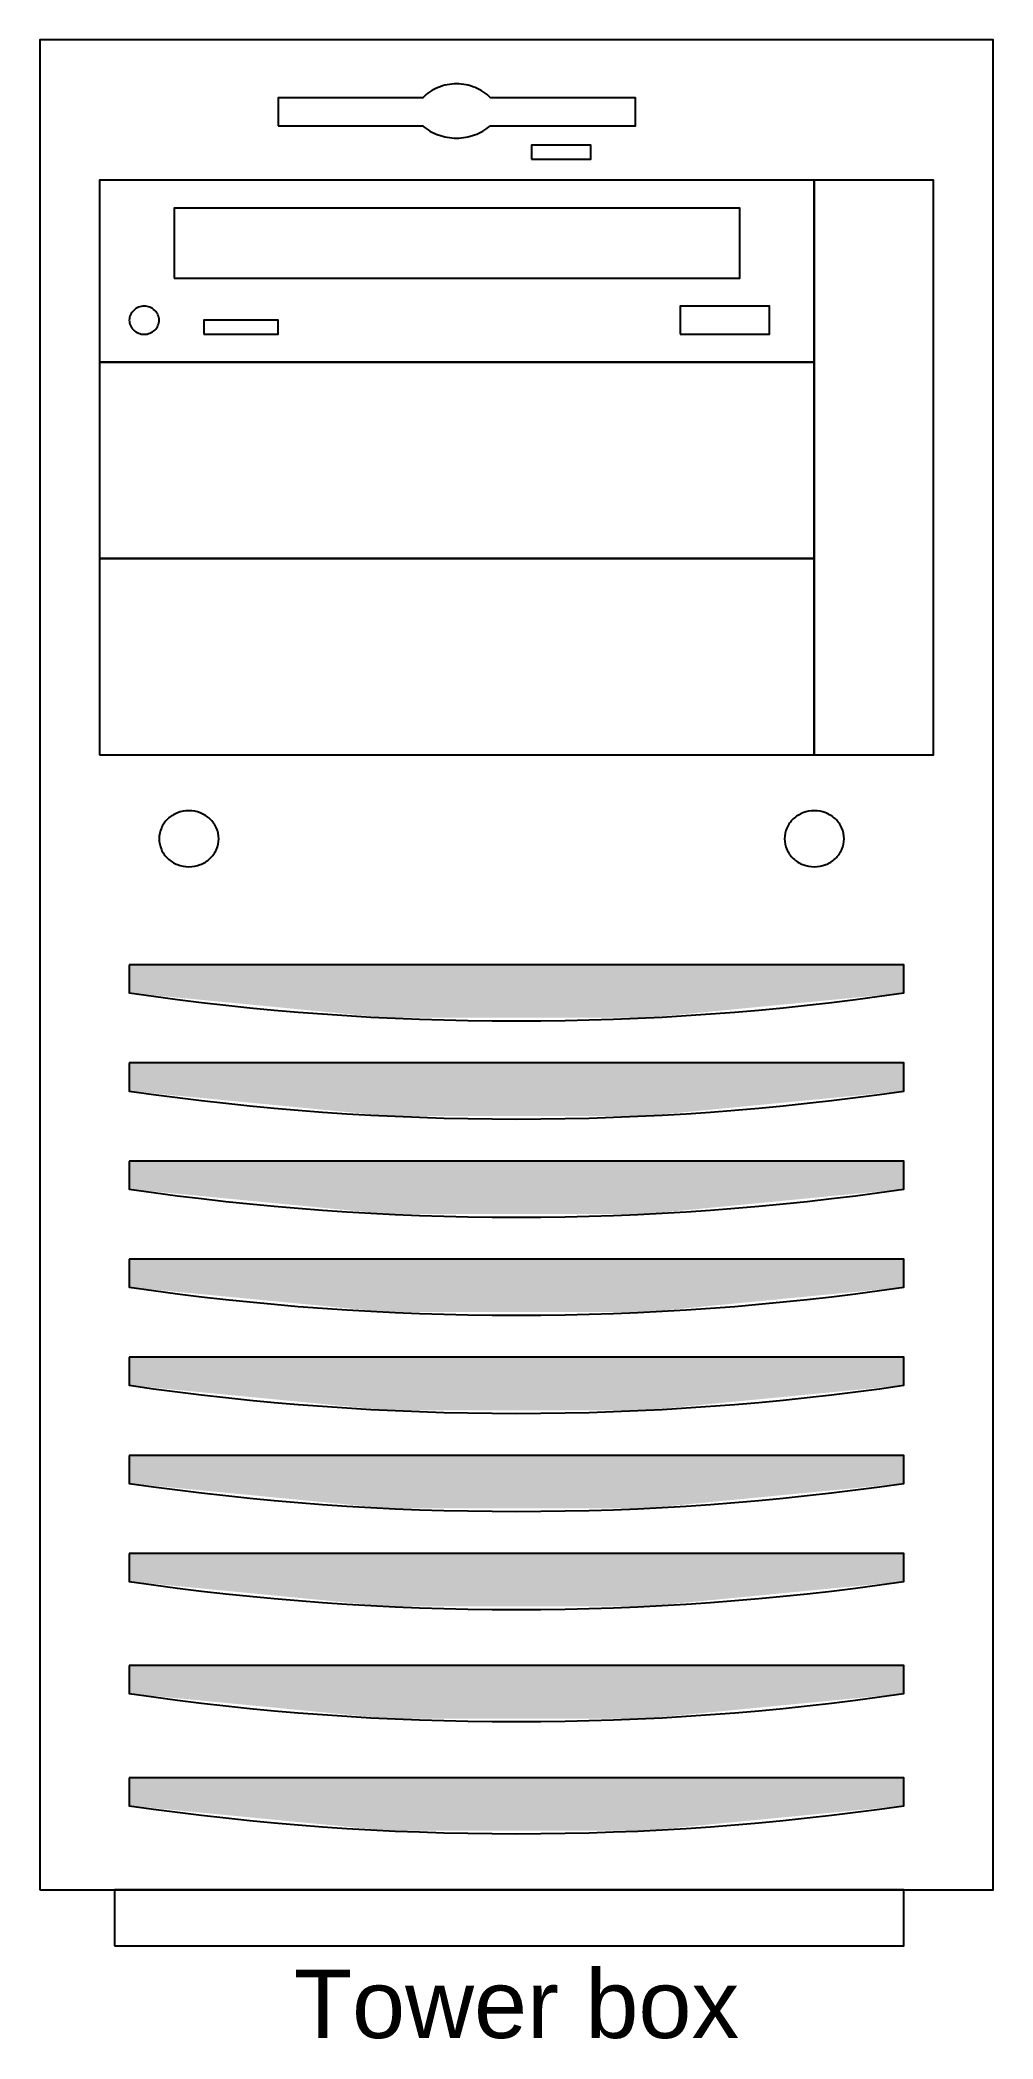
# Model space of a CAD drawing. Extents: x 2.01 to 3.56, y 3.39 to 6.64.
import ezdxf
from ezdxf.enums import TextEntityAlignment as Align

# ---------------------------------------------------------------- set-up
doc = ezdxf.new("R2010")
doc.units = 0
doc.header["$MEASUREMENT"] = 0
doc.layers.add('NETWORK', color=7, linetype='CONTINUOUS')
doc.styles.add('_NET_TEXT', font='arial.ttf')
doc.styles.get("Standard").update_dxf_attribs({"font": 'txt.shx'})

# ---------------------------------------------------------------- blocks, each defined once
blk = doc.blocks.new('TOWER_BOX', base_point=(2.780512, 5.093504))
at = {"layer": 'NETWORK', "color": 7, "linetype": 'CONTINUOUS'}
for points in [[(2.005413, 3.634495), (3.55561, 3.634495), (3.55561, 6.643701), (2.005413, 6.643701)], [(2.804734, 6.449926), (2.901621, 6.449926), (2.901621, 6.472723), (2.804734, 6.472723)], [(2.102301, 6.119369), (3.264948, 6.119369), (3.264948, 6.415731), (2.102301, 6.415731)], [(3.264948, 5.481053), (3.458723, 5.481053), (3.458723, 6.415731), (3.264948, 6.415731)], [(2.22341, 6.256152), (3.143839, 6.256152), (3.143839, 6.370137), (2.22341, 6.370137)], [(2.271853, 6.164964), (2.392963, 6.164964), (2.392963, 6.187761), (2.271853, 6.187761)], [(3.046952, 6.164964), (3.192283, 6.164964), (3.192283, 6.210558), (3.046952, 6.210558)], [(2.102301, 5.800211), (3.264948, 5.800211), (3.264948, 6.119369), (2.102301, 6.119369)], [(2.102301, 5.481053), (3.264948, 5.481053), (3.264948, 5.800211), (2.102301, 5.800211)], [(2.126523, 3.543307), (3.410279, 3.543307), (3.410279, 3.634495), (2.126523, 3.634495)]]:
    blk.add_lwpolyline(points, close=True, dxfattribs=at)
for points in [[(2.392963, 6.504098), (2.627612, 6.504098, 0.089374), (2.653271, 6.489288, 0.086946), (2.682868, 6.484122, 0.086946), (2.712464, 6.489288, 0.089374), (2.738124, 6.504098), (2.974286, 6.504098), (2.974286, 6.549693), (2.738199, 6.549693, 0.100727), (2.713121, 6.566372, 0.097411), (2.683057, 6.572257, 0.097411), (2.652992, 6.566372, 0.100727), (2.627914, 6.549693), (2.392963, 6.549693)], [(2.199188, 6.187761, 0.104021), (2.197344, 6.196485, 0.100612), (2.192094, 6.20388, 0.09614), (2.184235, 6.208822, 0.093199), (2.174966, 6.210558, 0.093199), (2.165697, 6.208822, 0.09614), (2.157839, 6.20388, 0.100612), (2.152588, 6.196485, 0.104021), (2.150744, 6.187761, 0.104021), (2.152588, 6.179036, 0.100612), (2.157839, 6.171641, 0.09614), (2.165697, 6.166699, 0.093199), (2.174966, 6.164964, 0.093199), (2.184235, 6.166699, 0.09614), (2.192094, 6.171641, 0.100612), (2.197344, 6.179036, 0.104021)], [(2.296075, 5.344271, 0.104021), (2.292388, 5.361719, 0.100612), (2.281886, 5.376511, 0.09614), (2.26617, 5.386394, 0.093199), (2.247632, 5.389865, 0.093199), (2.229093, 5.386394, 0.09614), (2.213377, 5.376511, 0.100612), (2.202876, 5.361719, 0.104021), (2.199188, 5.344271, 0.104021), (2.202876, 5.326823, 0.100612), (2.213377, 5.312031, 0.09614), (2.229093, 5.302148, 0.093199), (2.247632, 5.298677, 0.093199), (2.26617, 5.302148, 0.09614), (2.281886, 5.312031, 0.100612), (2.292388, 5.326823, 0.104021)], [(3.313392, 5.344271, 0.104021), (3.309704, 5.361719, 0.100612), (3.299203, 5.376511, 0.09614), (3.283487, 5.386394, 0.093199), (3.264948, 5.389865, 0.093199), (3.24641, 5.386394, 0.09614), (3.230693, 5.376511, 0.100612), (3.220192, 5.361719, 0.104021), (3.216505, 5.344271, 0.104021), (3.220192, 5.326823, 0.100612), (3.230693, 5.312031, 0.09614), (3.24641, 5.302148, 0.093199), (3.264948, 5.298677, 0.093199), (3.283487, 5.302148, 0.09614), (3.299203, 5.312031, 0.100612), (3.309704, 5.326823, 0.104021)], [(2.150744, 5.139098), (2.150744, 5.093504, 0.072447), (3.410279, 5.093504), (3.410279, 5.139098)], [(2.150744, 4.979519), (2.150744, 4.933925, 0.072447), (3.410279, 4.933925), (3.410279, 4.979519)], [(2.150744, 4.81994), (2.150744, 4.774346, 0.072447), (3.410279, 4.774346), (3.410279, 4.81994)], [(2.150744, 4.660361), (2.150744, 4.614767, 0.072447), (3.410279, 4.614767), (3.410279, 4.660361)], [(2.150744, 4.500782), (2.150744, 4.455188, 0.072447), (3.410279, 4.455188), (3.410279, 4.500782)], [(2.150744, 4.341203), (2.150744, 4.295608, 0.072447), (3.410279, 4.295608), (3.410279, 4.341203)], [(2.150744, 4.181623), (2.150744, 4.136029, 0.072447), (3.410279, 4.136029), (3.410279, 4.181623)], [(2.150744, 3.999247), (2.150744, 3.953653, 0.072447), (3.410279, 3.953653), (3.410279, 3.999247)], [(2.150744, 3.816871), (2.150744, 3.771277, 0.072447), (3.410279, 3.771277), (3.410279, 3.816871)]]:
    blk.add_lwpolyline(points, format="xyb", close=True, dxfattribs=at)
at = {"layer": 'NETWORK', "color": 253}
for points in [[(2.150744, 5.093504), (3.410279, 5.093504), (3.410279, 5.139098)], [(2.150744, 5.093504), (3.410279, 5.139098), (2.150744, 5.139098)], [(2.150744, 5.093504), (2.569854, 5.052985), (2.991169, 5.052985)], [(2.150744, 5.093504), (2.991169, 5.052985), (3.410279, 5.093504)], [(2.150744, 4.933925), (3.410279, 4.933925), (3.410279, 4.979519)], [(2.150744, 4.933925), (3.410279, 4.979519), (2.150744, 4.979519)], [(2.150744, 4.933925), (2.569854, 4.893406), (2.991169, 4.893406)], [(2.150744, 4.933925), (2.991169, 4.893406), (3.410279, 4.933925)], [(2.150744, 4.774346), (3.410279, 4.774346), (3.410279, 4.81994)], [(2.150744, 4.774346), (3.410279, 4.81994), (2.150744, 4.81994)], [(2.150744, 4.774346), (2.569854, 4.733827), (2.991169, 4.733827)], [(2.150744, 4.774346), (2.991169, 4.733827), (3.410279, 4.774346)], [(2.150744, 4.614767), (3.410279, 4.614767), (3.410279, 4.660361)], [(2.150744, 4.614767), (3.410279, 4.660361), (2.150744, 4.660361)], [(2.150744, 4.614767), (2.569854, 4.574248), (2.991169, 4.574248)], [(2.150744, 4.614767), (2.991169, 4.574248), (3.410279, 4.614767)], [(2.150744, 4.455188), (3.410279, 4.455188), (3.410279, 4.500782)], [(2.150744, 4.455188), (3.410279, 4.500782), (2.150744, 4.500782)], [(2.150744, 4.455188), (2.569854, 4.414668), (2.991169, 4.414668)], [(2.150744, 4.455188), (2.991169, 4.414668), (3.410279, 4.455188)], [(2.150744, 4.295608), (3.410279, 4.295608), (3.410279, 4.341203)], [(2.150744, 4.295608), (3.410279, 4.341203), (2.150744, 4.341203)], [(2.150744, 4.295608), (2.569854, 4.255089), (2.991169, 4.255089)], [(2.150744, 4.295608), (2.991169, 4.255089), (3.410279, 4.295608)], [(2.150744, 4.136029), (3.410279, 4.136029), (3.410279, 4.181623)], [(2.150744, 4.136029), (3.410279, 4.181623), (2.150744, 4.181623)], [(2.150744, 4.136029), (2.569854, 4.09551), (2.991169, 4.09551)], [(2.150744, 4.136029), (2.991169, 4.09551), (3.410279, 4.136029)], [(2.150744, 3.953653), (3.410279, 3.953653), (3.410279, 3.999247)], [(2.150744, 3.953653), (3.410279, 3.999247), (2.150744, 3.999247)], [(2.150744, 3.953653), (2.569854, 3.913134), (2.991169, 3.913134)], [(2.150744, 3.953653), (2.991169, 3.913134), (3.410279, 3.953653)], [(2.150744, 3.771277), (3.410279, 3.771277), (3.410279, 3.816871)], [(2.150744, 3.771277), (3.410279, 3.816871), (2.150744, 3.816871)], [(2.150744, 3.771277), (2.569854, 3.730758), (2.991169, 3.730758)], [(2.150744, 3.771277), (2.991169, 3.730758), (3.410279, 3.771277)]]:
    blk.add_solid(points, dxfattribs=at)
at = {"layer": 'NETWORK', "color": 7, "style": '_NET_TEXT'}
blk.add_text('Tower box', height=0.111111, dxfattribs=at).set_placement((2.780512, 3.448863), align=Align.MIDDLE_CENTER)
at = {"layer": 'NETWORK', "flags": 1}
for tag, p in [('MANUFACTURER', (2.780512, 52.718504)), ('PRODUCTNUMBER', (2.780512, 43.193504)), ('PARTNUMBER', (2.780512, 33.668504)), ('PRODUCTDESCRIPTION', (2.780512, 24.143504)), ('ASSETNUMBER', (2.780512, 14.618504)), ('SERIALNUMBER', (2.780512, 5.093504)), ('LOCATION', (2.780512, -4.431496)), ('BUILDING', (2.780512, -13.956496)), ('ROOM', (2.780512, -23.481496)), ('DEPARTMENT', (2.780512, -33.006496))]:
    blk.add_attdef(tag, p, '', height=6.35, dxfattribs=at)

msp = doc.modelspace()

# ---------------------------------------------------------------- block references
at = {"layer": 'NETWORK'}
msp.add_blockref('TOWER_BOX', (2.780512, 5.093504), dxfattribs=at)

doc.saveas('drawing.dxf')
